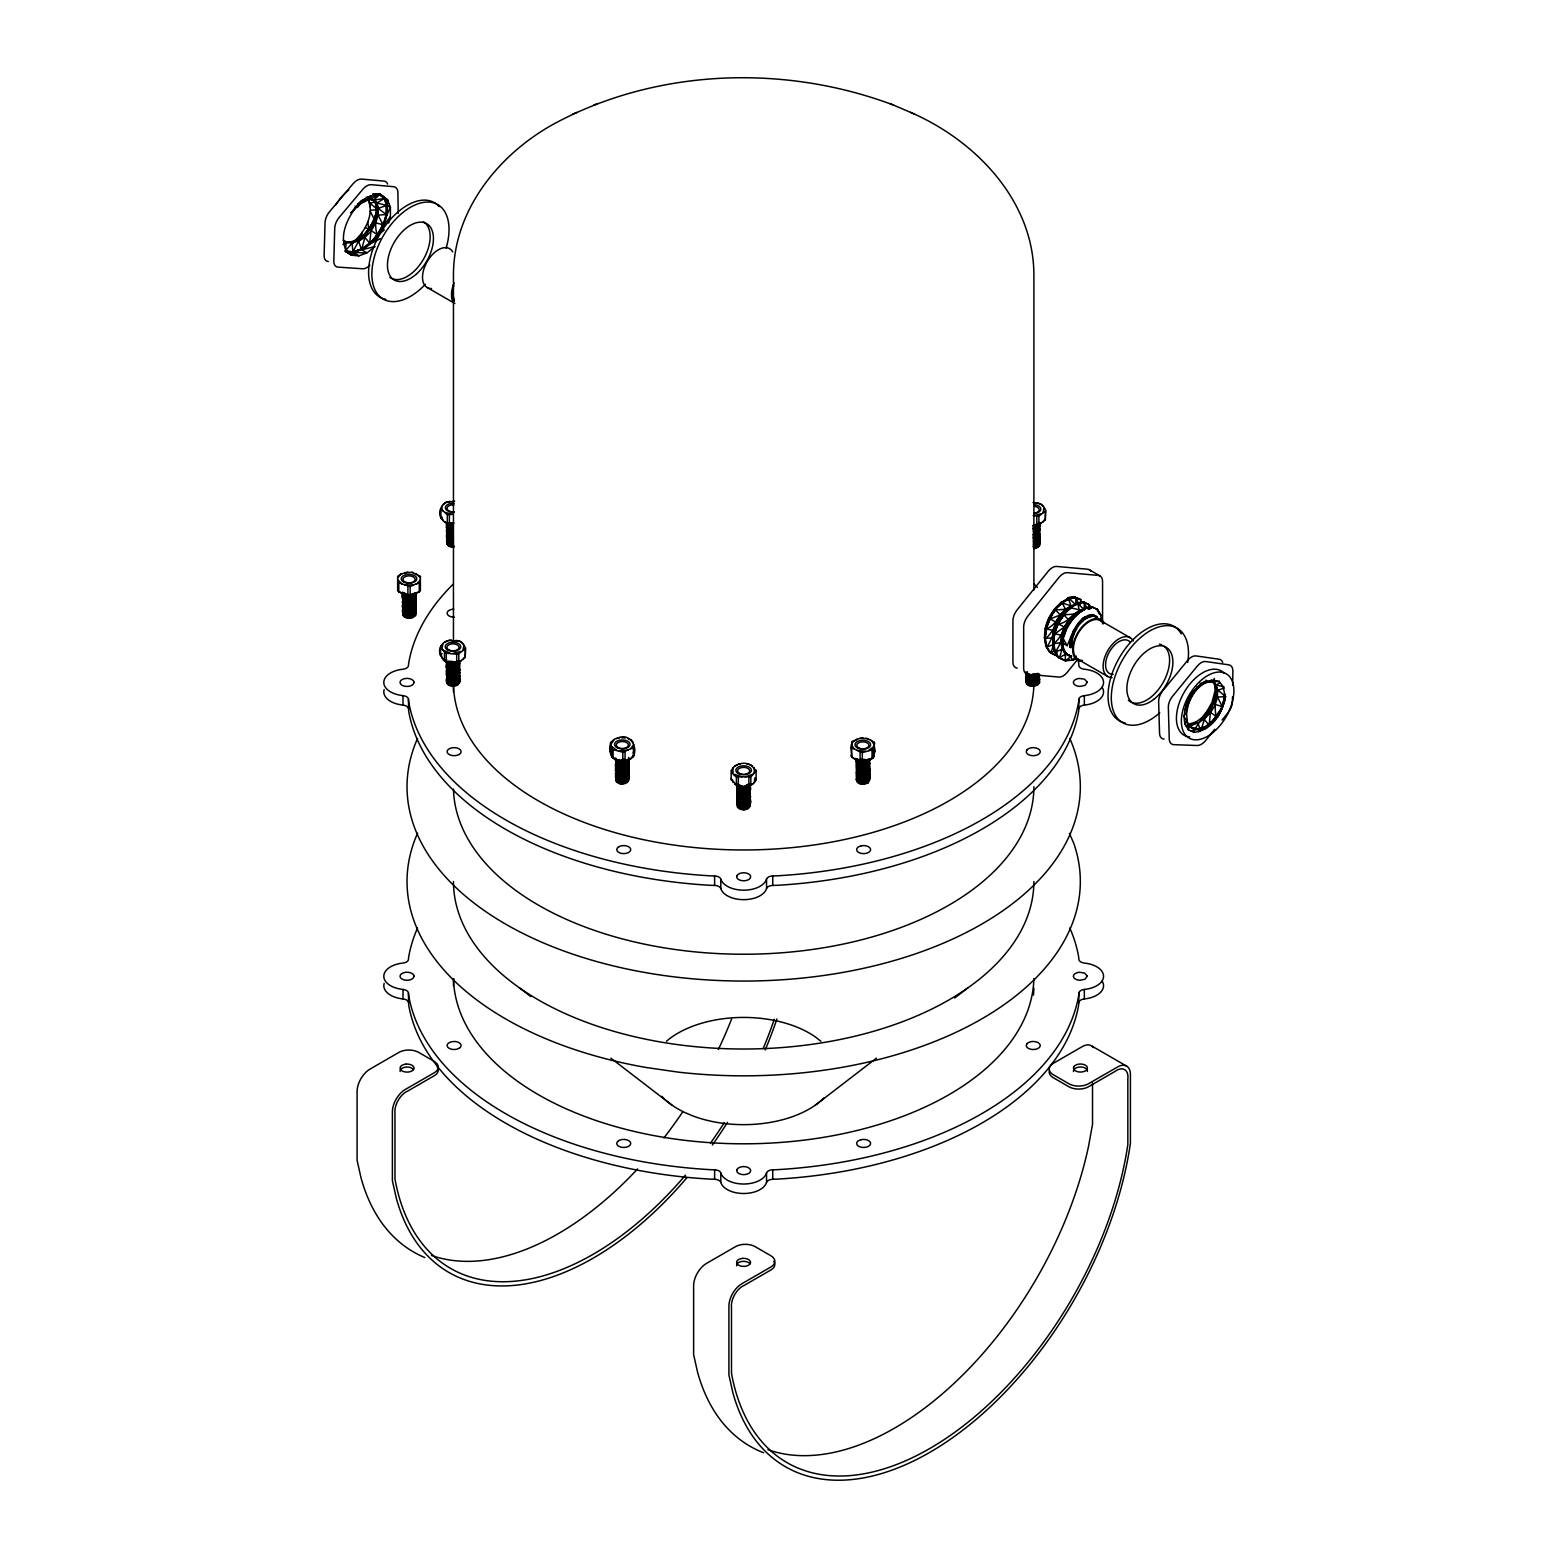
<?xml version="1.0" encoding="UTF-8"?>
<svg xmlns="http://www.w3.org/2000/svg" width="1558" height="1558" viewBox="0 0 1558 1558"><rect width="100%" height="100%" fill="white"/><g stroke="black" fill="none" stroke-linecap="round" stroke-linejoin="round"><path stroke-width="1.5" d="M352.361 242.697C364.728 232.726 374.446 215.121 368.428 199.307M388.702 223.008L390.396 216.659L390.396 207.117L387.591 199.794L380.347 194.438L373.316 194.01M1232.495 696.913L1232.417 701.587A12.308 7.108 -60 0 1 1228.074 712.629L1222.115 720.03M1232.67 685.208L1232.884 671.167A12.308 7.108 -60 0 0 1228.795 664.838L1205.678 661.527A11.802 6.816 -60 0 0 1197.206 666.181L1172.492 696.348A11.432 6.602 -60 0 0 1168.344 707.196L1169.24 738.92A12.016 6.933 -60 0 0 1173.758 744.666L1197.167 745.503A12.581 7.264 -60 0 0 1205.775 740.362L1214.695 729.261M1080.278 604.465L1080.921 599.927L1074.747 596.987C1051.981 600.142 1035.875 633.288 1049.761 652.374L1056.889 655.86L1056.967 651.419M1087.698 615.488L1092.976 615.449L1097.299 617.728L1093.482 615.994C1079.928 618.39 1069.411 633.814 1069.84 647.193C1070.969 633.97 1078.331 617.338 1092.976 615.449L1096.813 617.182L1092.762 614.612C1077.182 616.17 1072.469 633.58 1067.211 645.674L1061.738 642.694L1053.695 643.59L1054.143 651.283L1058.155 657.223L1065.263 660.709L1072.722 660.202L1076.734 658.333M1216.038 684.741C1215.065 701.587 1212.65 740.069 1225.581 696.562L1217.947 690.194L1214.208 683.767L1217.48 697.088L1222.329 706.709L1212.143 721.724M384.378 229.883L378.01 235.141L383.774 225.053L387.066 214.731L387.591 199.794L379.977 194.38L373.005 194.244L379.977 194.38L384.787 198.333C393.161 221.197 372.245 252.941 347.415 251.851C372.713 254.11 392.733 221.217 384.339 198.509L379.587 194.594L358.983 204.312M361.787 249.845L375.127 246.495L366.987 252.844L361.787 249.845L370.044 243.496L377.25 234.654C373.258 223.865 378.594 212.297 374.816 201.761L371.291 198.859L366.383 198.645L373.394 200.067L384.339 198.509L387.144 205.364M1223.712 701.976L1224.491 693.31L1223.166 686.591L1219.486 681.917L1213.721 680.106C1194.11 682.852 1181.022 705.462 1184.956 724.178L1188.403 729.826L1193.701 732.299C1210.663 731.208 1223.614 713.467 1224.004 697.263M369.947 206.805L368.525 198.139M380.288 238.627L370.395 243.769L377.64 234.927L382.937 224.722L378.088 215.101L376.471 207L386.189 214.556C382.041 231.266 370.298 247.703 353.199 252.61L366.987 252.844L358.866 255.882L352.926 252.318L352.089 243.204L344.162 241.237C363.735 248.754 383.463 220.866 376.9 202.968L371.291 198.859L376.9 202.968L386.657 205.442L386.676 214.595L383.774 225.053L390.396 216.659M1204.003 682.521L1212.786 682.053L1216.292 684.975C1221.998 701.684 1207.995 721.373 1191.48 725.191L1189.397 723.983L1195.96 721.977L1207.625 713.681M1063.101 643.298L1063.413 639.578M1077.902 659.151A336.645 194.361 0 0 1 1078.701 663.357L1078.896 665.636A6.641 3.837 0 0 0 1084.349 669.219A23.214 13.399 0 0 1 1103.551 682.423A23.214 13.399 0 0 1 1084.349 695.628A6.622 3.817 0 0 0 1078.896 699.191L1078.701 701.47A336.645 194.361 0 0 1 776.663 875.849L772.749 875.966A6.641 3.837 0 0 0 766.536 879.101A23.214 13.399 0 0 1 743.672 890.183A23.214 13.399 0 0 1 720.809 879.101A6.622 3.817 0 0 0 714.616 875.966L710.682 875.849A336.645 194.361 0 0 1 408.644 701.47L408.449 699.211A6.641 3.837 0 0 0 402.996 695.628A23.214 13.399 0 0 1 383.794 682.423A23.214 13.399 0 0 1 402.996 669.219A6.622 3.817 0 0 0 408.449 665.636L408.644 663.357A336.645 194.361 0 0 1 453.222 584.133M1078.896 699.191L1078.701 710.954A336.645 194.361 0 0 1 776.663 885.334L772.749 885.431A6.641 3.837 0 0 0 766.536 888.586A23.214 13.399 0 0 1 743.672 899.667A23.214 13.399 0 0 1 720.809 888.586A6.622 3.817 0 0 0 714.616 885.431L710.682 885.334A336.645 194.361 0 0 1 408.644 710.954L408.449 699.211M1069.781 928.003A336.645 194.361 0 0 1 1078.701 957.196L1078.896 959.455A6.641 3.837 0 0 0 1084.349 963.058A23.214 13.399 0 0 1 1103.551 976.243A23.214 13.399 0 0 1 1084.349 989.447A6.622 3.817 0 0 0 1078.896 993.03L1078.701 995.309A336.645 194.361 0 0 1 776.663 1169.688L772.749 1169.785A6.641 3.837 0 0 0 766.536 1172.94A23.214 13.399 0 0 1 743.672 1184.022A23.214 13.399 0 0 1 720.809 1172.94A6.622 3.817 0 0 0 714.616 1169.785L710.682 1169.688A336.645 194.361 0 0 1 408.644 995.309L408.449 993.03A6.641 3.837 0 0 0 402.996 989.447A23.214 13.399 0 0 1 383.794 976.243A23.214 13.399 0 0 1 402.996 963.058A6.622 3.817 0 0 0 408.449 959.475L408.644 957.196A336.645 194.361 0 0 1 417.563 928.003M1078.896 993.03L1078.701 1004.774A336.645 194.361 0 0 1 776.663 1179.153L772.749 1179.27A6.641 3.837 0 0 0 766.536 1182.425A23.214 13.399 0 0 1 743.672 1193.506A23.214 13.399 0 0 1 720.809 1182.425A6.622 3.817 0 0 0 714.616 1179.27L710.682 1179.153A336.645 194.361 0 0 1 408.644 1004.774L408.449 993.03M1076.208 658.021L1072.722 660.202L1070.288 656.385L1065.399 654.048C1055.857 642.052 1062.984 623.122 1074.319 614.826L1074.942 615.352C1064.99 624.758 1058.427 641.234 1065.399 654.048L1065.263 660.709L1069.548 659.969M361.962 232.395L361.359 238.296L358.067 240.867M343.286 240.146L346.246 242.444L345.35 251.403L352.926 252.318L361.261 249.105L369.733 243.126L371.057 230.292L377.659 207.545M1193.701 732.299L1194.032 729.28L1187.488 724.626L1185.989 705.521L1194.947 689.61L1190.74 695.043L1186.534 712.649L1183.983 715.804M1078.292 603.082L1075.78 597.59C1054.162 600.531 1043.139 626.608 1045.769 646.434L1050.813 652.977L1056.889 655.86M1086.666 607.912L1084.173 602.44L1077.649 603.452L1079.655 611.457C1065.867 618.935 1055.759 640.046 1066.198 653.795L1071.67 656.21L1065.263 660.709L1059.206 657.827L1054.143 651.283C1049.118 631.516 1061.738 604.777 1083.122 601.816L1089.315 604.777L1091.36 608.36M1067.951 659.852L1064.211 660.086L1058.155 657.223C1047.034 638.566 1059.654 612.839 1077.649 603.452L1084.387 609.782C1073.365 609.996 1069.392 623.005 1058.349 623.921L1053.773 633.269L1055.35 631.302M1185.112 709.513L1191.033 695.16L1201.199 683.787M858.263 776.546L856.218 779.779L860.522 783.791L868.118 783.051L868.702 778.474M1088.672 609.295L1089.315 604.777L1088.263 604.173M850.882 747.509L852.245 741.491L859.899 738.336L867.261 738.57L873.921 741.998L874.778 751.696L873.415 757.714L865.742 760.849L858.4 760.616L851.739 757.207L850.882 747.509L862.314 752.572L872.831 749.788L874.778 743.205M1063.296 638.215L1062.498 642.948L1063.763 649.355L1066.198 653.795L1070.288 656.385M1063.705 635.859L1066.334 628.108C1060.083 637.261 1063.958 648.381 1059.206 657.827L1066.198 653.795L1070.969 656.074M370.317 196.016L358.067 203.903L357.21 207.428L355.107 206.221M397.66 577.882L400.854 574.045L407.904 572.176M420.387 579.673L417.213 583.49L410.163 586.587L397.66 582.419M748.892 764.316C740.342 760.031 723.847 769.691 736.408 776.78L750.839 776.78L756.234 770.879L750.839 764.959M731.15 778.727L736.408 785.271L736.408 776.78M737.46 803.831L737.46 807.141L743.887 809.79L749.125 807.239L749.768 804.454M746.613 786.42C750.138 786.634 758.395 781.318 754.987 778.104M1046.178 633.911L1045.379 628.439L1049.975 619.071L1060.2 614.923L1071.846 607.172C1057.59 612.859 1056.48 629.899 1045.321 638.741L1046.82 647.037L1050.813 652.977L1053.753 644.447C1049.547 628.887 1059.128 607.581 1075.994 604.932L1069.255 598.623L1061.134 602.323L1057.746 606.529L1068.204 598.019L1071.281 606.607C1060.823 611.71 1057.278 624.291 1046.431 629.043L1044.269 638.137L1054.123 638.118M1052.643 642.987L1054.805 633.892L1064.348 626.998L1074.942 615.352M1045.379 628.439L1048.924 618.468L1055.467 610.015L1065.419 609.256L1071.281 606.607M1055.837 629.315L1057.317 623.317L1063.841 614.865L1073.813 614.105L1079.655 611.457M1101.194 620.824L1100.766 615.001L1097.689 609.606L1091.515 606.666C1077.552 607.698 1067.113 621.291 1064.231 634.145L1066.432 628.205L1062.147 638.118L1063.549 643.551M1070.93 605.809L1062.186 602.927L1054.415 609.412L1047.151 625.693M1057.317 623.317L1062.809 614.241L1070.56 607.756L1082.829 610.619M1075.02 615.585L1077.902 612.002L1078.954 612.606L1072.235 619.694L1071.183 619.091L1067.386 626.394L1071.183 619.091L1078.954 612.606L1086.023 608.302L1092.547 607.269L1087.465 608.75M1220.187 712.123L1225.425 694.381M1218.2 714.888L1222.796 706.845L1225.581 696.562L1217.48 697.088L1215.396 695.881L1210.449 712.279L1209.144 725.132L1202.523 717.478L1194.538 729.572M1188.403 729.826L1189.572 725.833L1184.119 716.719M412.013 608.808L411.565 607.133L413.493 607.834M447.808 527.909L447.808 530.889L453.281 533.362M447.36 527.85L447.867 532.427L453.339 534.881L446.854 531.882L446.854 528.415L448.412 526.994M447.867 530.927L447.867 533.927L453.339 536.38L446.912 533.401L446.386 531.629L448.412 528.493M447.925 532.466L447.925 535.446L453.397 537.899M447.925 533.946L447.925 536.945L453.397 539.399M448.003 535.485L448.003 538.464L453.456 540.918L448.47 539.38M448.003 536.984L448.003 539.964L453.456 542.418L447.029 539.457L446.503 537.666L448.548 534.55M448.061 538.503L448.061 541.483L453.534 543.937L447.029 540.957L447.029 537.491L448.607 536.069M448.061 540.003L448.061 542.982L453.514 545.436M857.387 759.272L857.387 762.135L862.859 764.491L867.046 763.576L869.812 760.479L869.286 758.98L862.801 761.317L857.134 760.207M856.919 759.213L857.426 763.693L862.898 766.03L868.371 764.043L869.792 758.921M857.445 762.329L857.445 765.192L862.918 767.549L868.39 765.562L869.87 763.517L868.371 761.531M857.465 763.868L858.77 767.938L865.216 768.873L869.909 765.075L867.864 762.349M857.484 765.367L858.789 769.457L865.235 770.373L869.929 766.575L867.884 763.848M857.523 766.926L858.809 770.996L865.274 771.931L869.968 768.113L867.923 765.406M857.543 768.425L857.543 771.288L860.756 773.313L865.294 773.43L868.955 770.392L870.026 771.171L867.981 773.936L860.795 774.871L857.582 772.826L857.582 769.964M857.601 771.463L858.886 775.553L865.352 776.468L870.046 772.671L868.001 769.944M857.64 773.021L858.925 777.091L865.372 778.026L870.065 774.209L868.04 771.502M857.66 774.521L858.945 778.591L865.391 779.526L870.085 775.709L868.527 770.684M857.698 776.059L858.984 780.149L865.43 781.064L870.124 777.267L868.079 774.54M857.718 777.578L857.718 780.441L860.912 782.467L865.45 782.583L869.111 779.526M1027.326 671.576L1027.326 674.556L1030.52 676.659L1035.057 676.834L1038.719 673.816M1027.443 677.613L1027.443 680.593L1032.915 683.066L1037.102 682.209L1038.388 678.587M1027.443 679.113L1027.443 682.092L1032.915 684.566L1037.102 683.709L1038.388 680.086M403.834 607.834L403.444 612.275L405.177 615.059L411.624 616.15L415.265 613.17M446.854 526.916L446.854 530.382L453.281 533.226M446.386 530.129L446.912 528.435M448.47 530.032L446.912 531.434L446.912 534.9L450.729 537.374M446.971 531.473L446.971 534.92L448.47 536.38M446.503 536.166L447.029 534.491M1037.784 676.308L1039.342 677.613L1039.342 680.632L1032.857 682.91L1026.41 680.067L1026.41 676.6M856.433 759.798L855.907 761.531L857.952 764.589L862.879 765.913L867.806 764.764M856.472 761.356L856.472 764.686L860.23 767.042L865.566 767.14L869.87 763.517M856.491 762.855L856.51 766.244M856.51 764.394L856.53 767.743L862.957 770.47L869.403 768.075L868.429 764.589M856.53 765.893L856.549 769.282L862.996 772.008L869.422 769.574L868.449 766.127M856.569 767.451L856.569 770.782L863.015 773.508L869.442 771.132L868.488 767.627M858.107 767.412L856.588 768.951L856.608 772.34M353.238 243.165L353.841 241.256M406.463 599.207L402.607 596.656L402.685 593.286M402.685 594.786L402.159 596.461L404.184 599.694L409.111 601.135L415.538 598.895L415.499 592.877L411.682 594.922M402.743 596.305L402.139 597.96L404.243 601.213M402.724 597.805L402.724 601.154L406.502 603.725L411.409 604.115L414.623 602.401M402.801 599.304L402.782 602.673M402.782 600.804L402.256 602.479L404.282 605.711L411.877 606.958L415.635 604.913L415.596 598.895M402.84 602.323L402.84 605.673L406.599 608.243M402.84 603.822L402.295 605.497L404.34 608.73L409.267 610.171L414.175 609.178L415.694 607.932L415.694 604.913M402.899 605.322L402.295 606.997C403.58 611.963 411.254 613.209 414.779 609.938L415.226 608.672M402.879 606.822L402.879 610.191L406.638 612.742L411.565 613.151L415.226 610.171M406.716 614.261L402.86 611.69L402.938 608.341M402.938 609.84L402.392 611.515L404.437 614.748L412.033 615.975L415.791 613.949L415.733 607.912M402.918 611.34L402.918 614.709L406.677 617.26L412.013 617.474L415.772 615.449L416.044 592.877M447.204 674.049L447.691 678.49L450.885 680.71L457.331 680.32L458.617 676.776M447.263 675.529L447.75 679.97L450.944 682.19L457.39 681.8L458.675 678.275M447.73 678.626L447.73 681.489L453.183 684.098L457.37 683.319L458.656 679.775M737.187 783.966L737.207 787.277L743.633 789.925L750.08 787.53L750.06 784.434M736.681 787.179L737.207 785.524L737.207 788.815L740.985 791.133L748.6 790.315M737.226 787.024L737.246 790.334L741.004 792.652L746.34 792.71L750.644 789.108M737.265 788.543L737.246 791.873M737.265 790.081L737.265 793.392L743.711 796.041L748.638 794.931L750.158 793.665L750.158 790.704M737.304 791.6L737.285 794.95L741.063 797.248L746.399 797.287L750.177 795.164M737.304 793.139L737.304 796.45L743.75 799.098L750.196 796.722L750.196 793.762M737.343 794.658L737.324 798.008L741.102 800.306L746.438 800.345L750.742 796.781L749.203 794.191L745.99 795.963L741.452 795.885L737.791 792.477M737.343 796.196L737.343 799.507L743.789 802.175L750.235 799.78L749.262 796.333M737.382 797.715L737.362 801.065M737.382 799.273L736.856 800.929L738.901 803.947L743.828 805.233L748.035 804.434L750.8 801.357L749.223 793.275M737.421 800.773L736.876 802.487L738.92 805.505L746.516 806.46L750.8 802.896L749.262 797.871M737.421 802.331L736.895 803.986L738.94 807.005L746.535 808.018L750.313 805.895L749.749 800.617M1201.335 729.027L1204.626 718.686L1216.428 696.056M369.947 203.241L377.796 209.726L369.265 230.078L375.011 220.029L370.707 228.247L374.251 222.229L358.652 241.178L352.809 251.831L345.35 251.403M1222.796 706.845L1225.406 698.627M446.581 659.618L446.581 662.948L450.34 665.519L455.267 665.948L458.909 663.046M446.562 661.118L446.64 664.448M446.62 662.617L446.62 665.948L453.047 668.966L459.474 666.785L459.435 660.806L455.637 662.773M446.601 664.117L446.581 667.467L450.437 670.018L455.754 670.271L459.532 668.285M446.62 667.116L446.698 670.446L450.457 673.017L458.052 672.511M446.737 674.614L446.737 677.944L453.164 680.963L459.591 678.782L459.591 675.802L458.091 674.517M450.496 676.016L448.159 674.906L446.718 676.114L446.795 679.444L453.222 682.462M615.877 758.22L615.352 759.876L617.396 762.855L622.324 764.102L626.53 763.323L627.231 764.53L620.065 765.504L616.403 762.154M615.916 759.739L615.877 763.031L622.343 765.601M615.897 761.297L615.897 764.55L619.675 766.828L625.011 766.887L628.77 764.803L628.789 761.881L629.257 763.362M615.916 762.797L615.352 764.491L617.435 767.432M615.916 764.355L615.391 765.991L617.416 768.97L622.363 770.217L627.29 769.107L626.53 767.938L620.065 768.561L616.403 765.212M615.371 767.549L615.897 765.913L615.897 769.165L622.382 771.736M615.936 767.432L615.391 769.068L617.435 772.047L622.363 773.294L626.569 772.534L627.29 773.722L620.103 774.696L616.442 771.346M615.391 770.606L615.955 768.931M615.936 770.489L615.955 773.742L619.714 776.02L625.05 776.079L628.828 773.995M615.975 772.008L615.41 773.683L617.494 776.624M615.955 773.547L615.429 775.202L617.474 778.182L624.68 779.351L628.848 777.053L629.354 772.534M615.994 775.066L615.41 776.741L617.494 779.701M615.975 776.624L615.975 779.876L622.421 782.486L627.348 781.376L628.848 780.13L628.867 777.228M616.014 778.143L616.014 781.395L619.772 783.674L622.44 784.005L628.614 780.013M1074.222 632.645L1070.288 647.446L1070.872 639.987L1078.311 625.673M1056.032 629.315L1057.278 625.206L1053.344 637.845L1053.753 644.447L1046.82 647.037C1055.798 634.807 1054.669 615.449 1070.502 608.38M1039.751 674.575L1037.706 677.36L1032.798 678.392L1028.611 677.302L1026.878 674.517M1039.283 680.612L1039.809 679.093M415.635 606.413L416.161 604.913M856.491 766.205L860.269 768.6L865.605 768.698L869.383 766.575L868.41 763.089M869.539 775.709L868.566 772.223M868.098 776.059L869.617 777.286L869.617 780.266L863.171 782.661L856.744 779.935L856.199 778.279L858.244 775.047M415.129 602.654L413.396 604.971L409.209 605.789L405.041 604.523L403.308 601.739M415.129 604.153L413.396 606.471L409.209 607.289L405.022 606.023L403.288 603.238M415.188 605.653L413.454 607.971L409.267 608.788L405.08 607.542L403.347 604.757M415.168 607.153L411.526 610.132L405.061 609.042M415.285 611.671L411.624 614.65L405.177 613.56M447.555 661.975L453.027 664.584L457.955 663.513L459.999 660.806M447.146 663.533L448.879 666.22L453.047 667.584L457.994 666.512L460.019 663.805L459.415 662.306M446.114 667.272L448.159 670.407L453.066 671.965L457.994 671.011L459.513 669.784L459.493 666.805M459.474 671.284L459.454 665.305M460.077 669.804L457.974 672.511M447.185 671.05L448.918 673.738L453.086 675.101L459.532 672.783L459.532 669.804M448.256 677.711L446.211 680.788L446.757 682.462L450.515 685.014L455.832 685.286L460.136 681.8L460.175 678.801L458.13 676.016M1033.09 529.837L1038.076 528.883L1040.121 526.176L1038.076 523.391L1039.517 524.676L1037.979 525.883L1033.129 526.838M1038.582 527.149L1037.316 530.694L1033.129 531.473L1039.556 529.155L1039.556 526.176L1038.056 524.89L1033.129 525.436L1039.498 523.157L1040.062 524.676L1038.017 527.383L1033.11 528.337M1038.641 528.649L1037.355 532.174L1033.168 532.953L1038.115 531.882L1040.14 529.175L1039.537 527.675M1039.575 533.654L1039.575 530.674M1040.16 533.673L1038.115 536.38L1033.188 537.335M1040.218 535.173L1039.712 539.652L1038.134 540.879M1040.199 536.673L1038.154 539.38L1033.227 540.334L1037.394 539.691L1038.68 536.147M1040.16 538.172L1039.673 542.671L1035.895 544.657M1039.167 540.412L1037.433 542.69L1033.246 543.469L1038.173 542.379L1040.218 539.672M1067.211 645.674L1063.199 638.722L1066.743 628.75L1072.235 619.694L1065.691 628.147M746.282 788.134L750.586 784.55M738.219 792.379L741.433 794.366L746.36 794.21L750.138 792.107L750.119 789.205M737.888 800.15L739.622 802.76L743.809 803.85L750.255 801.279L750.235 798.378M1064.387 633.931L1066.432 628.205M458.928 661.527L457.195 663.805L453.027 664.584M458.967 664.526L457.234 666.805L453.047 667.584L446.562 664.468M458.948 666.045L457.215 668.324L453.027 669.103L448.84 667.739L447.127 665.052M459.006 667.525L457.273 669.804L453.086 670.583L448.899 669.219L447.165 666.532M458.987 669.044L457.254 671.323L453.066 672.102L448.879 670.738L447.146 668.051M459.026 670.524L457.292 672.803L453.105 673.582L448.938 672.219L447.204 669.531M459.006 672.043L457.273 674.322L453.086 675.101L448.178 673.407L446.153 670.271M459.045 675.042L457.312 677.321L453.125 678.1L447.652 675.49M1038.524 523.663L1038.972 522.417M1039.186 538.912L1037.453 541.171L1033.266 541.97M1039.225 541.911L1037.492 544.17L1033.305 544.969M1039.205 543.411L1037.472 545.689L1033.285 546.469M738.219 790.821L741.413 792.827L745.951 792.905L749.164 791.133L749.145 788.699M749.749 802.175L750.274 804.395L743.848 806.927L739.661 805.817L737.927 803.207M749.768 803.675L750.313 805.895M616.384 759.077L618.117 761.648L624.583 762.505L628.731 760.207L628.731 757.305M616.423 768.289L618.175 770.84L624.622 771.697L628.77 769.418L628.789 766.497M628.264 770.275L626.53 772.554L628.809 770.918L628.809 768.016M616.462 774.423L618.195 776.975L624.661 777.832L628.809 775.533L628.809 772.632M628.225 759.525L626.491 763.362L628.225 761.083M628.244 762.602L626.511 764.881L627.27 766.049L622.343 767.315L618.156 766.224L616.423 763.673M628.244 764.141L626.53 767.938L628.264 765.66M628.244 767.218L626.511 769.496L622.363 770.373L618.175 769.301L616.442 766.731M628.283 768.737L626.55 771.015L627.29 772.184L622.363 773.294L618.195 772.359L616.462 769.808M628.302 771.794L626.569 774.073L627.309 775.241L622.402 776.507L618.214 775.417L616.481 772.865M628.283 773.352L626.55 775.631L627.309 776.799L622.363 777.909M628.322 774.852L626.569 777.15L627.329 778.318L625.07 779.136L620.142 779.273L616.949 777.325M628.302 776.41L626.569 778.688L627.309 779.857L624.661 780.909L620.142 780.831L616.929 778.864M628.322 777.929L626.589 780.207L627.348 781.376M850.882 756L851.369 755.318M1213.721 680.106L1214.403 678.353M1186.3 707.936L1195.064 690.155M1074.124 616.851C1064.698 623.862 1063.062 636.501 1053.695 643.59M444.634 503.02L441.654 506.856L442.433 510.284L447.321 514.724L453.086 514.335L445.062 512.426M451.469 640.104C443.679 640.124 437.077 647.446 440.466 655.548L445.296 661.605L456.708 662.734L456.708 654.243L445.296 653.114L440.466 647.037M440.466 654.886L440.758 645.752M465.199 648.926L458.792 653.737L458.792 662.228L465.199 657.418L465.491 648.284M464.459 657.32L462.94 659.735M465.199 657.418L465.491 647.641L461.46 642.032M616.617 738.648C634.087 728.755 643.454 760.908 623.823 760.732C608.36 765.601 603.647 738.005 619.578 737.947M610.366 751.346L611.223 741.647M611.632 751.56L610.853 754.072M634.262 747.158L622.83 752.241L612.313 749.437L610.366 742.854M851.759 743.01L857.056 739.018M873.882 746.496L868.604 750.469M873.882 756.195L872.013 758.512M1045.301 511.297L1038.894 516.107L1038.894 524.618L1045.301 519.788L1045.593 510.673M1044.542 519.69L1043.042 522.105M1045.301 519.788L1045.593 510.011L1044.172 507.421L1040.763 503.935L1033.032 502.494M1188.618 700.204L1190.799 695.024M376.121 215.939L365.215 236.699L361.495 249.553M1073.89 641.643L1070.891 647.797L1071.631 640.319L1070.015 639.773M1214.072 721.354L1221.881 708.793M1184.956 724.178L1187.001 720.069M1051.163 615.663L1054.415 609.412M1062.809 614.241L1058.057 623.375L1049.488 618.507M1218.492 715.083L1220.635 710.974M364.591 199.132L357.21 207.428L362.722 200.807M370.979 228.383L374.29 222.249M363.111 236.894L374.563 219.873L370.239 211.304M1074.26 616.91L1067.366 626.335L1070.697 620.98M1060.355 603.589L1061.134 602.323M1077.649 603.452L1069.509 607.153L1057.94 623.258L1067.133 610.697C1058.505 618.234 1051.26 630.367 1054.201 642.149M442.044 506.038L440.622 508.629C436.883 517.353 444.887 524.851 453.086 524.053L448.178 522.767M1215.805 695.452L1207.099 711.169L1201.374 718.296M1070.443 621.058C1062.011 629.822 1062.829 642.753 1055.194 651.887L1063.004 649.16L1066.918 653.951M1187.488 701.509L1202.094 682.813M420.387 582.419L416.044 584.016M733 767.763L733 772.768M754.228 772.768L754.228 767.763M1190.74 695.043L1193.37 691.421L1190.74 695.043L1191.695 696.387M1194.051 691.733L1198.044 686.26L1197.537 687.74M1072.722 631.847L1083.316 620.201L1077.63 625.206M364.572 198.762L351.115 212.842L362.449 200.106M1202.523 717.478L1211.014 707.624M1220.732 710.74L1206.437 728.014C1200.03 731.403 1192.279 730.079 1187.488 724.626M351.115 212.842L358.321 203.981C348.271 216.757 338.32 234.888 346.402 250.994L351.719 255.239L358.866 255.882L345.584 251.695M1062.303 616.15L1069.509 607.153M1077.785 659.209L1067.405 672.121A12.133 7.011 -60 0 1 1059.109 677.087L1027.949 674.322A12.133 7.011 -60 0 1 1023.664 668.577L1023.664 626.686A12.133 7.011 -60 0 1 1027.949 615.994L1058.817 577.59A12.133 7.011 -60 0 1 1067.113 572.623L1098.273 575.408A12.133 7.011 -60 0 1 1102.558 581.134L1102.558 622.674A12.133 7.011 -60 0 1 1102.519 623.804M371.505 196.113L368.486 199.852L364.611 200.515M1065.906 599.947L1068.204 598.019L1075.78 597.59L1075.935 603.102M1074.222 605.634L1076.597 602.849L1084.173 602.44L1084.387 609.782M1081.408 611.846L1084.972 607.698L1092.547 607.269M1076.286 656.054L1072.722 660.202L1071.67 659.599M754.228 782.486L754.793 778.24M1198.394 731.715L1214.305 719.777M367.688 221.781L368.857 229.805L357.97 240.692M1071.982 619.558L1084.972 607.698L1086.023 608.302L1077.902 612.002L1071.807 619.617M856.608 768.99L858.107 767.451L860.25 768.561M858.127 768.951L856.102 772.184L858.146 775.241L863.074 776.566L869.5 774.17M858.146 770.45L856.14 773.722L858.166 776.799L863.093 778.104L869.52 775.67M858.185 772.008L856.16 775.222L860.464 779.253L868.04 778.494L870.085 775.709L868.585 773.742M858.205 773.508L856.179 776.78L860.483 780.792L868.059 779.993L870.104 777.228L868.624 775.28M443.212 504.383L446.094 502.416M443.037 643.454L441.888 648.42M462.94 650.017L464.07 645.051M1043.042 512.387L1044.172 507.421M448.47 531.531L446.445 534.647L446.971 536.419L453.397 539.282M448.548 533.05L446.445 536.147L448.548 539.399M448.607 537.568L446.562 540.704L447.088 542.476L453.514 545.319M448.607 539.068L446.562 542.203L447.088 543.976L453.514 546.819M1027.988 676.678L1025.943 679.814L1026.469 681.586L1032.915 684.429L1039.342 682.131L1039.342 679.113L1037.842 677.827M1027.988 678.178L1025.943 681.313L1026.469 683.086L1030.247 685.52L1037.842 684.897L1039.868 682.112L1038.388 680.573A6.349 3.661 0 0 1 1035.7 685.15A6.349 3.661 0 0 1 1027.482 684.215L1026.644 683.378A6.349 3.661 0 0 1 1027.482 679.736M446.795 676.114L448.314 674.711M448.295 676.211L446.25 679.269L446.776 680.943L453.203 683.962L459.629 681.781L459.629 678.801L458.11 677.535M1196.602 689.434L1205.619 681.683M379.977 194.38L373.394 200.067L366.383 198.645M1204.392 681.411L1198.647 686.65M357.931 204.001L362.917 200.008M1074.592 597.123C1091.009 604.874 1070.794 592.468 1067.464 598.876M1201.763 718.511L1209.027 712.298L1207.099 711.169L1214.792 702.191L1212.397 700.808L1215.221 690.213L1215.221 683.066M869.247 760.421L862.82 762.816L857.367 760.635M867.806 764.803L869.831 761.979L868.78 761.239M869.364 766.536L865.586 768.639M748.58 790.354L750.625 787.608L749.086 785.018L743.614 787.004L738.141 784.706M750.196 796.722L746.418 798.826L741.491 798.942L737.83 795.534M748.697 799.546L750.196 798.261L749.223 794.814M750.274 802.837L746.496 804.941L741.569 805.058L737.908 801.669M1076.597 602.849C1067.386 610.21 1057.434 618.526 1054.863 630.639L1046.431 629.043M1037.706 673.29L1039.283 674.595L1032.72 676.873M868.273 759.447L862.801 761.453L857.328 759.097M413.922 595.623L415.499 594.377M415.499 595.877L411.721 597.921L406.404 597.707L402.1 593.462M415.558 597.396L411.721 599.421M414.019 601.641L415.538 600.395L411.76 602.44M415.596 601.894L411.818 603.939L406.891 603.9L403.23 600.239M415.655 603.413L409.15 605.653L404.223 604.212M415.713 606.413L411.857 608.457L406.541 608.224M414.175 610.678L415.752 609.431M415.752 610.931L411.974 612.976L405.119 612.041M414.214 613.677L415.733 612.43L411.955 614.475M627.757 759.252L627.27 759.876M627.212 763.011L628.75 761.726L628.77 758.824M627.231 764.53L628.75 763.284L628.75 760.382M627.231 769.146L628.789 767.86L628.789 764.959M627.309 779.857L628.828 778.611L628.828 775.709M1038.193 673.562L1032.72 675.49L1028.533 674.283M359.645 202.598L362.819 199.989M414.467 593.384L411.273 595.098L406.034 594.922L397.66 590.91L397.66 576.343L402.003 573.539M414.525 594.883L411.331 596.597L406.794 596.383L403.152 592.722M414.525 596.383L411.312 598.097L406.794 597.883L403.132 594.221M414.584 597.902L411.39 599.596L406.852 599.382L403.191 595.721M414.564 599.402L411.37 601.115L406.833 600.882L403.191 597.22M414.642 600.901L411.429 602.615L406.911 602.401L403.249 598.739M459.435 663.786L455.676 665.792L450.729 665.694L447.088 662.053M457.994 666.512L459.493 665.285M458.013 675.51L460.116 672.803L458.071 670.018M459.649 680.281L455.812 682.287M1038.115 531.882L1039.614 530.655M1038.076 534.881L1039.653 533.654M1038.095 537.88L1039.673 536.653M371.31 195.587L362.839 202.404L360.755 201.177M458.442 661.293L452.969 663.104L448.782 661.741M815.457 1105.05L876.492 1058.135M954.664 998.016L968.005 987.772M419.044 591.826L409.033 595.156L403.541 592.663M416.044 593.715L420.387 590.91L420.387 576.343L412.072 572.331L404.691 572.643M734.558 766.224L737.83 764.491M752.689 774.326L745.172 776.838M752.689 784.025L749.398 785.758M342.935 244.47L356.548 239.971L358.652 241.178L361.261 249.105L352.809 251.831L345.292 250.935L352.089 243.204L366.519 232.94M869.987 769.613L868.955 770.431L868.507 769.185M1191.48 725.191L1195.96 721.977L1198.044 723.185L1200.011 729.125M1050.813 652.977L1054.941 650.465M1191.149 731.033L1204.334 726.807L1206.437 728.014M384.339 198.509L376.9 202.968L374.816 201.761L378.555 208.207L386.657 205.442M1212.552 682.229L1216.292 684.975L1220.011 682.735M444.906 642.032L448.548 640.572M461.051 651.439L453.027 653.347M461.051 661.137L457.409 662.617M614.183 739.738L610.853 744.373M630.464 749.067L633.794 744.432M1041.153 513.809L1033.129 515.737L1038.894 516.107M630.464 758.765L633.794 754.987L633.385 752.358M1041.153 523.507L1034.59 525.436M749.067 785.057L750.041 784.472L743.594 786.868L737.168 784.219M750.041 786.03L743.614 788.562L738.141 786.264M738.765 793.217L743.692 794.541L747.879 793.762L750.119 792.146L749.145 787.141M750.196 798.261L743.77 800.793L739.583 799.682L737.849 797.092M750.235 799.78L743.809 802.312L739.622 801.202L737.869 798.592M750.235 801.338L743.809 803.85L737.382 801.026M893.571 105.107C784.434 63.897 656.035 68.318 552.876 124.484C498.521 154.826 453.534 210.311 453.456 274.851L453.456 641.136M1074.358 597.181L1075.78 597.59M1196.447 687.273L1211.579 680.086M1185.989 705.521L1188.189 704.43M1215.006 702.463L1212.806 703.554L1222.329 706.709M627.29 769.107L627.27 770.665L625.011 771.502M1074.319 614.826L1078.253 612.956M1082.693 619.675L1088.614 616.851M1082.187 618.954C1084.017 615.02 1094.281 618.214 1092.762 614.612L1096.735 616.403L1098.293 619.656M572.507 114.201L576.85 112.371M593.773 105.107L597.571 103.49M440.758 654.243L442.121 653.737M379.587 194.594L384.787 198.333L387.533 205.461L390.396 207.117L387.066 214.731L387.533 205.461L385.177 198.411L380.347 194.438L365.994 197.36M746.243 785.076L748.502 784.239A6.972 4.012 0 0 1 747.1 784.979M746.516 806.46L748.775 805.622M627.231 759.914L622.304 761.025L617.377 759.778M627.251 762.972L620.065 763.946L616.403 760.596M627.27 764.491L619.636 765.309M625.031 774.56L628.789 772.476L628.789 769.574M627.368 779.818L622.382 780.967L617.455 779.721M1037.647 674.322L1030.072 674.965L1026.294 672.53M1035.447 679.658L1039.283 677.613L1039.225 674.556M414 595.643L406.326 596.188L402.568 593.637M414.253 610.678L409.248 611.671L405.138 610.541M376.238 201.294L370.181 203.358L369.636 202.443M458.071 675.51L450.885 676.191L447.243 672.53M455.773 679.288L459.629 677.282L460.155 675.802L458.11 673.017M1038.134 534.881L1033.149 535.835M1038.173 537.88L1033.168 538.834M1038.212 540.879L1033.207 541.833M1217.947 690.194L1224.023 688.13M445.452 502.552L454.663 501.111M458.792 653.737L456.708 654.243M1037.239 524.695L1033.051 525.474M628.01 750.158L619.402 750.8M628.01 759.856L625.07 760.557L625.07 752.066M868.604 760.168L872.032 758.746L872.032 750.255M446.425 502.221L450.106 501.325M413.376 584.893L404.691 584.893M413.376 594.611L406.346 594.689M738.356 764.316L740.576 763.829M749.768 806.362L746.146 808.212L741.608 808.115L737.947 804.726M860.776 767.743L863.054 767.354M860.795 769.243L863.074 768.854M860.386 767.938L863.054 767.49M457.818 662.559L453.027 663.065M859.899 738.336L863.346 738.122M865.742 751.151L857.134 750.489M865.742 760.849L862.314 761.064L862.314 752.572M449.249 640.435L459.688 641.234M1212.786 682.053L1219.349 681.119M622.285 762.583L627.27 761.434L626.511 760.265L622.324 761.18L618.136 760.09M625.031 768.386L619.656 768.367M622.324 768.717L627.29 767.568L629.296 764.881L628.77 763.439M622.343 771.775L625.05 771.463M619.694 774.501L625.07 774.521M746.282 788.095L738.687 787.141L736.661 784.083M865.45 759.544L860.113 759.447M862.976 771.97L865.644 771.697M863.132 781.103L865.8 780.85M622.285 759.661L624.563 759.447M865.06 759.72L860.522 759.622M1035.525 679.697L1030.578 679.678L1026.936 676.036M1032.72 673.991L1034.999 673.816M409.053 599.635L411.779 599.441M411.838 602.44L404.165 601.193M409.306 614.67L412.033 614.475M1033.168 534.336L1038.095 533.381L1039.595 532.154L1039.595 529.175M1033.246 544.833L1035.973 544.638M1033.285 546.332L1038.212 545.378L1039.731 544.151L1039.731 541.171M1033.266 547.832L1038.193 546.897L1039.692 545.67L1039.692 542.671M453.105 679.463L455.851 679.269M453.144 682.462L455.89 682.268M370.434 210.213L377.796 209.726M378.088 215.101L386.189 214.556M1033.11 526.955L1037.297 526.176L1038.582 522.651M1033.09 528.474L1037.277 527.695L1038.563 524.15M1033.149 529.954L1037.336 529.175L1038.602 525.65M1033.149 534.472L1037.336 533.693L1038.621 530.148M1033.207 535.971L1037.394 535.173L1038.68 531.648M1033.188 537.471L1037.375 536.692L1038.66 533.148M1033.246 538.971L1037.414 538.172L1038.699 534.647M1186.047 725.853L1197.771 728.832L1199.991 731.578M621.798 737.791L625.245 738.005M373.647 194.068L380.347 194.438M627.368 781.765L620.162 782.35L616.968 780.383M742.075 776.838L734.558 774.326M375.127 194.906L382.275 195.548L385.177 198.411M412.033 607.308L414.292 608.146M359.645 235.862L361.592 236.095M622.343 762.544L617.357 761.336L615.371 758.318M622.402 774.813L617.435 773.586L615.429 770.587M622.421 777.87L617.435 776.663M741.043 794.152L743.692 794.502M741.141 803.324L743.809 803.675M860.425 777.695L863.093 778.065M451.586 524.053L449.405 523.722L449.405 515.231M450.437 525.26L453.164 525.689M453.164 527.188L448.237 525.786L446.192 522.573M453.222 530.207L448.295 528.805L446.25 525.591M453.281 531.745L448.295 530.304M450.671 537.354L453.397 537.783M1030.072 676.464L1032.798 676.893M449.97 662.832L446.289 661.936L446.289 653.445M1036.089 502.728L1039.77 503.604M1054.805 633.892L1063.238 635.489M456.007 640.338L460.662 641.565M449.97 653.114L443.076 650.076M619.402 760.518L622.83 760.732L622.83 752.241M453.105 524.286L448.918 523.079M453.164 525.806L447.691 523.352M453.164 527.305L448.977 526.098L447.243 523.313M453.222 530.343L449.035 529.116L447.302 526.331M453.281 531.862L447.808 529.389M406.385 599.207L409.131 599.635M406.638 614.241L409.364 614.689M865.566 738.297L868.527 738.998M452.969 662.968L448.061 661.41M453.027 664.468L448.042 662.91M450.418 676.016L457.331 675.802L458.617 672.277M450.457 679.015L453.183 679.463M450.729 661.196L452.988 661.585M412.033 572.312L413.376 572.643M746.613 763.809L749.924 764.569M737.304 785.68L740.634 786.42M404.691 594.611L405.995 594.922M1216.292 684.975L1224.101 686.942M375.497 222.775L382.937 224.722M628.088 738.687L631.516 740.108M448.704 523.605L445.062 522.125M616.54 750.119L611.262 746.146M616.54 759.837L611.262 755.844M411.624 608.633L413.552 609.334M440.622 509.271L443.173 511.005M617.396 767.471L619.694 768.347M740.965 788.036L737.187 785.719M738.804 796.274L741.082 797.209M738.92 805.467L741.18 806.382M857.874 759.992L860.133 760.947L860.074 752.397M910.495 112.371C975.366 140.259 1033.694 200.612 1033.889 274.851L1033.889 590.19M889.774 103.49L914.838 114.201M1030.13 676.484L1025.768 672.238M1027.871 678.49L1035.116 679.853L1038.329 678.12L1038.329 675.568M450.496 525.28L446.659 522.826M448.237 527.286L453.222 528.707L449.035 527.617L447.302 524.832M448.412 533.362L450.671 534.355M416.044 573.539L420.387 577.882M402.003 584.016L397.66 579.673M402.003 593.715L399.004 591.826M749.398 764.491L752.689 766.224M737.83 785.758L734.558 784.025M1091.515 606.666L1097.689 609.606L1096.637 609.003L1099.714 614.397M450.515 679.015L446.153 674.77M1058.349 623.921L1065.107 627.407M1040.121 503.818L1042.984 505.766M1089.081 569.624L1099.831 575.837M1084.173 602.44L1083.122 601.816L1089.315 604.777L1089.86 609.178M1100.474 620.571L1130.173 637.728M1200.147 683.183L1202.231 684.39M1208.365 711.071L1216.642 716.641M1217.908 716.583L1216.74 715.901L1217.694 717.245M1210.917 722.308L1212.533 723.263M1062.147 638.118L1063.199 638.722M363.131 235.472L369.733 243.126M1078.058 659.385L1107.777 676.523M427.165 287.49L454.897 303.498M347.629 252.883L351.719 255.239L345.759 251.208M870.961 740.089L874.291 744.724M854.68 749.417L851.369 744.782M854.68 759.116L852.148 757.013M460.019 641.429L462.882 643.396M445.939 661.741L443.076 659.774M1091.34 1045.749L1126.629 1066.12M1207.917 681.411L1206.632 680.573L1206.418 681.683L1205.911 680.106M870.143 778.766L868.643 776.78M377.25 234.654L368.954 229.084L369.908 230.409M365.429 227.39L368.857 229.805M519.34 987.772L530.772 996.555M610.872 1058.135L671.888 1105.05M820.891 1041.25L815.457 1037.024A92.876 53.615 0 0 0 666.454 1041.25M867.845 760.81L869.89 763.556M867.942 766.906L869.461 768.172M867.981 768.445L870.026 771.171L865.333 774.969L860.367 774.657L856.588 772.301M868.059 773.002L869.578 774.268M1037.492 539.574L1038.758 540.645M1037.784 674.809L1039.283 676.075L1039.283 679.113L1035.525 681.197L1027.929 680.009L1025.885 676.795M458.091 679.035L459.61 680.301M1060.862 615.527L1055.467 610.015M737.265 791.834L738.765 793.256M738.18 787.764L741.374 789.77L746.301 789.653L750.08 787.53L749.106 784.083M738.18 789.322L741.394 791.308L745.931 791.406L750.08 789.088L749.106 785.641M1027.929 678.509L1025.826 675.276M448.295 527.305L446.192 524.072M448.353 530.324L446.25 527.091L446.854 528.883M446.523 661.449L448.12 662.91M448.237 674.906L446.133 671.771M446.795 679.444L448.295 680.904M447.711 676.97L450.905 679.191L455.442 679.444L458.636 677.788L458.636 675.276M749.164 791.133L750.138 792.107M443.173 520.723L441.654 516.555M631.496 740.342L633.385 742.66M402.587 592.137L404.087 593.676M402.724 602.673L404.301 604.212M402.762 605.673L404.282 607.211M1063.841 614.865L1068.593 619.772M733 782.486L732.046 779.974M1065.925 609.996L1062.186 602.927M1098.02 611.009L1100.766 615.001M874.778 751.696L873.921 741.998M873.512 751.891L874.291 754.423M441.888 658.119L441.518 655.567M1069.431 833.374L1073.851 843.54A336.645 194.361 0 0 1 678.003 1072.099L645.947 1067.464A336.645 194.361 0 0 1 417.563 833.218M634.262 755.649L633.794 754.13M628.828 771.093L629.315 772.554M749.184 790.198L749.184 794.249L749.184 791.756M750.119 787.647L750.625 789.146M750.158 792.262L750.158 795.203L746.009 797.521L739.544 796.625L737.81 794.035M869.461 768.133L869.987 769.652M1038.251 674.049L1036.966 677.652L1032.798 678.509L1027.871 676.99L1025.826 673.777M1038.329 677.068L1037.044 680.671L1032.857 681.547L1028.67 680.32L1026.936 677.535M459.571 672.803L459.571 675.783L458.052 677.009L453.144 677.964L448.217 676.406L446.172 673.27M736.778 793.256L737.304 794.892M855.848 758.434L860.172 762.505L865.099 762.777L868.76 759.739L869.812 760.479L867.767 763.245L862.859 764.355L857.932 763.05L855.887 759.973M445.997 659.774L446.601 661.449M446.133 665.772L446.659 667.447M402.159 594.961L402.685 596.656M402.412 610.015L402.938 611.69M403.347 606.257L403.795 607.698M403.405 607.756L403.892 612.216M1025.826 672.277L1026.352 674.049M1025.943 678.314L1026.469 680.086M446.562 539.204L447.088 540.977M454.43 300.597L453.3 296.546L452.716 301.317A23.467 13.555 -60 0 1 454.157 282.855M398.225 213.388L397.913 192.705A12.308 7.108 -60 0 0 393.551 186.687L371.271 184.681A12.581 7.264 -60 0 0 362.644 189.492L339.235 217.341A12.016 6.933 -60 0 0 334.736 228.286L333.821 261.062A11.432 6.602 -60 0 0 337.969 267.119L362.683 268.774A11.802 6.816 -60 0 0 369.85 265.172M1092.528 1082.907L1092.528 1124.272L1088.575 1146.162A285.133 164.681 -60 0 1 767.938 1449.7M1084.349 695.628L1084.349 705.092A6.622 3.817 0 0 0 1078.896 708.676M1084.349 989.447L1084.349 998.931A6.622 3.817 0 0 0 1078.896 1002.515M1036.81 516.613L1036.81 525.104M873.415 749.223L873.415 757.714M852.245 741.491L852.245 745.737M851.739 748.716L851.739 757.207M772.749 875.966L772.749 885.431M772.749 1169.785L772.749 1179.27M766.536 879.101L766.536 888.586M766.536 1172.94L766.536 1182.425M756.097 770.217L756.097 780.013M750.839 776.78L750.839 785.271M748.892 777.442L748.892 785.933L742.075 786.537L738.356 785.933L738.356 777.442M731.15 770.217L731.15 780.013M720.809 879.101L720.809 888.586M720.809 1172.94L720.809 1182.425M714.616 875.966L714.616 885.431M714.616 1169.785L714.616 1179.27M633.405 748.366L633.405 756.857M613.112 749.904L613.112 758.395M611.729 748.872L611.729 757.363M453.456 692.083L453.456 684.799A290.216 167.563 0 0 0 743.672 849.967A290.216 167.563 0 0 0 1033.869 684.76M447.321 514.724L447.321 523.235M444.497 652.666L444.497 661.157M440.914 509.914L440.914 518.405M419.258 583.549L419.258 592.04M410.163 586.587L410.163 595.078M407.904 586.587L407.904 595.078M402.996 695.628L402.996 705.092A6.641 3.837 0 0 1 408.449 708.676M402.996 989.447L402.996 998.931A6.641 3.837 0 0 1 408.449 1002.515M398.79 583.549L398.79 592.04M1093.385 1047.638A18.287 10.555 -60 0 0 1082.187 1046.645L1053.266 1063.354A13.925 8.043 0 0 0 1053.266 1074.728L1068.846 1083.725A13.925 8.043 0 0 0 1088.555 1083.725L1117.495 1067.016A18.287 10.555 -60 0 1 1130.426 1074.494L1130.407 1143.319A288.483 166.609 -60 0 1 938.481 1447.129A288.483 166.609 -60 0 1 732.825 1392.521L728.91 1374.974L728.91 1306.149A18.287 10.555 -60 0 1 741.842 1283.753L770.782 1267.063A13.925 8.043 0 0 0 770.782 1255.69L755.182 1246.673A13.925 8.043 0 0 0 735.473 1246.673L706.534 1263.382A18.287 10.555 -60 0 0 693.622 1285.778L693.622 1354.584L697.556 1372.131A288.483 166.609 -60 0 0 763.615 1452.757M1049.294 1070.969A13.925 8.043 0 0 0 1053.266 1077.708L1068.846 1086.724A13.925 8.043 0 0 0 1088.555 1086.724L1114.905 1071.495A16.164 9.329 -60 0 1 1127.836 1078.973L1127.836 1144.643A285.133 164.681 -60 0 1 929.659 1448.57A285.133 164.681 -60 0 1 731.5 1373.338L731.5 1307.649A16.164 9.329 -60 0 1 744.432 1285.253L770.782 1270.043A13.925 8.043 0 0 0 773.8 1261.279M1073.559 1071.592A6.972 4.012 0 0 1 1073.54 1070.541L1073.988 1069.528A6.972 4.012 0 0 1 1082.187 1067.113A6.972 4.012 0 0 1 1087.367 1071.495M736.661 1265.836A6.972 4.012 0 0 1 740.985 1261.629L742.757 1261.376A6.972 4.012 0 0 1 750.041 1263.869M437.856 1064.99A13.925 8.043 0 0 1 434.254 1072.761L405.314 1089.47A18.287 10.555 -60 0 0 392.382 1111.867L392.382 1180.672L396.316 1198.238A288.483 166.609 -60 0 0 686.961 1177.634M435.442 1062.186A13.925 8.043 0 0 0 434.254 1061.388L418.654 1052.39A13.925 8.043 0 0 0 398.945 1052.39L370.006 1069.1A18.287 10.555 -60 0 0 357.094 1091.476L357.094 1160.301L361.028 1177.848A288.483 166.609 -60 0 0 424.828 1257.559M436.454 1063.062A13.925 8.043 0 0 1 437.272 1063.997M437.272 1066.977A13.925 8.043 0 0 1 434.254 1075.741L407.904 1090.97A16.164 9.329 -60 0 0 394.972 1113.347L394.972 1179.036A285.133 164.681 -60 0 0 685.501 1175.121M774.307 1019.244A285.133 164.681 -60 0 1 763.206 1048.456M724.256 1122.714A285.133 164.681 -60 0 1 710.526 1143.046M400.133 1071.553A6.972 4.012 0 0 1 404.457 1067.327L406.229 1067.074A6.972 4.012 0 0 1 413.513 1069.567M776.897 1018.971A288.483 166.609 -60 0 1 765.212 1049.936M727.508 1122.344A288.483 166.609 -60 0 1 712.357 1144.974M731.578 1019.107A285.133 164.681 -60 0 1 718.316 1049.527M682.852 1111.672A285.133 164.681 -60 0 1 663.883 1137.944M637.611 1168.889A285.133 164.681 -60 0 1 431.41 1255.417M1033.889 881.458A290.216 167.563 0 0 1 743.672 1049.021A290.216 167.563 0 0 1 453.456 881.458M824.104 1097.845A92.876 53.615 0 0 1 692.083 1115.625L684.76 1112.49A92.876 53.615 0 0 1 661.76 1096.306M1069.781 738.434A336.645 194.361 0 0 1 743.672 981.053A336.645 194.361 0 0 1 417.563 738.434M1033.889 786.673A290.216 167.563 0 0 1 745.698 954.236A290.216 167.563 0 0 1 453.475 789.03M454.43 617.182A6.972 4.012 0 0 1 447.146 613.365A6.972 4.012 0 0 1 453.748 609.159M1034.122 584.133A336.645 194.361 0 0 1 1037.394 587.444M402.996 705.092A23.214 13.399 0 0 1 384.164 689.571M1102.149 687.312A23.214 13.399 0 0 1 1084.349 705.092M1033.869 978.599A290.216 167.563 0 0 1 743.672 1143.806A290.216 167.563 0 0 1 453.475 978.599M402.996 998.931A23.214 13.399 0 0 1 384.164 983.41M1102.149 981.151A23.214 13.399 0 0 1 1084.349 998.931M1033.869 988.084A290.216 167.563 0 0 1 1033.441 995.134M453.456 985.727A290.216 167.563 0 0 1 453.709 978.677M868.702 781.279A6.349 3.661 0 0 1 861.184 783.421A6.349 3.661 0 0 1 856.53 779.409L856.958 778.474A6.349 3.661 0 0 1 857.776 777.656M868.78 780.344A5.998 3.467 0 0 1 861.282 784.141A5.998 3.467 0 0 1 858.069 778.688M865.488 759.681A6.972 4.012 0 0 1 860.152 759.681M415.168 612.956A6.349 3.661 0 0 1 412.909 616.812A6.349 3.661 0 0 1 405.859 617.085L404.535 616.501A6.349 3.661 0 0 1 402.899 612.956M415.032 614.826A5.998 3.467 0 0 1 407.475 618.156A5.998 3.467 0 0 1 403.834 613.092M458.85 680.476A6.349 3.661 0 0 1 452.151 685.501L450.554 685.267A6.349 3.661 0 0 1 447.944 679.639M458.928 682.326A5.998 3.467 0 0 1 451.431 686.124A5.998 3.467 0 0 1 448.217 680.671M457.234 661.157A6.972 4.012 0 0 1 453.884 661.936M452.073 661.936A6.972 4.012 0 0 1 448.743 661.157M624.758 782.934A6.349 3.661 0 0 1 616.442 780.947M616.014 780.013A6.349 3.661 0 0 1 616.014 779.058M628.264 779.993A5.998 3.467 0 0 1 623.862 783.791A5.998 3.467 0 0 1 616.773 781.765M623.219 759.603A6.972 4.012 0 0 1 621.408 759.603M1038.465 682.423A5.998 3.467 0 0 1 1030.968 686.241A5.998 3.467 0 0 1 1027.754 680.768M453.962 546.488A6.349 3.661 0 0 1 448.081 545.086L447.263 544.268A6.349 3.661 0 0 1 448.081 540.626M453.904 547.209A5.998 3.467 0 0 1 447.594 542.437M454.138 512.173A7.771 4.479 0 0 1 445.354 507.713A7.771 4.479 0 0 1 454.138 503.273M454.04 522.923A6.972 4.012 0 0 1 450.457 522.67M453.923 511.822A6.096 3.525 0 0 1 447.029 508.336A6.096 3.525 0 0 1 453.923 504.85M1039.381 543.761A6.349 3.661 0 0 1 1033.908 547.89M1039.03 544.696A5.998 3.467 0 0 1 1033.869 548.591M1034.084 504.656A7.771 4.479 0 0 1 1040.841 509.115A7.771 4.479 0 0 1 1034.084 513.556M1033.869 506.233A6.096 3.525 0 0 1 1039.167 509.719A6.096 3.525 0 0 1 1033.869 513.205M748.113 807.998A6.349 3.661 0 0 1 740.439 808.583A6.349 3.661 0 0 1 737.479 804.454M748.814 804.59A5.998 3.467 0 0 1 745.172 809.654A5.998 3.467 0 0 1 737.616 806.323M1164.06 739.057A12.016 6.933 -60 0 1 1159.542 733.312L1158.646 701.587A11.432 6.602 -60 0 1 1162.794 690.759L1187.488 660.573A11.802 6.816 -60 0 1 1195.979 655.918L1219.096 659.229A12.308 7.108 -60 0 1 1222.718 662.442M1189.728 736.953A37.139 21.442 -60 0 1 1183.32 693.797A37.139 21.442 -60 0 1 1224.296 673.368M1080.454 661.293A23.467 13.555 -60 0 1 1078.331 631.866A23.467 13.555 -60 0 1 1104.369 623.297M1082.401 660.417A22.416 12.931 -60 0 1 1078.058 633.502A22.416 12.931 -60 0 1 1103.551 623.784M1017.199 668.109A12.133 7.011 -60 0 1 1012.914 662.384L1012.914 620.474A12.133 7.011 -60 0 1 1017.199 609.801L1048.086 571.396A12.133 7.011 -60 0 1 1056.382 566.43L1087.523 569.196A12.133 7.011 -60 0 1 1090.834 571.241M1112.1 677.574A22.416 12.931 -60 0 1 1107.757 650.66A22.416 12.931 -60 0 1 1133.25 640.942M1113.172 674.4A18.93 10.925 -60 0 1 1108.984 652.588A18.93 10.925 -60 0 1 1130.31 642.344M1163.884 646.083A32.504 18.774 -60 0 1 1161.197 685.656A32.504 18.774 -60 0 1 1128.362 700.243M1159.366 644.116A32.504 18.774 -60 0 1 1161.762 644.856M1125.09 722.951A54.569 31.511 -60 0 1 1121.234 654.633A54.569 31.511 -60 0 1 1181.256 633.95M1159.775 712.804A54.569 31.511 -60 0 1 1111.516 702.346A54.569 31.511 -60 0 1 1151.674 629.919A54.569 31.511 -60 0 1 1187.722 662.423M425.295 284.374A54.569 31.511 -60 0 1 372.206 279.817A54.569 31.511 -60 0 1 415.382 204.799A54.569 31.511 -60 0 1 446.133 248.17M385.8 299.35A54.569 31.511 -60 0 1 379.801 234.284A54.569 31.511 -60 0 1 439.2 206.61M423.425 221.781A32.504 18.774 -60 0 1 422.88 260.225A32.504 18.774 -60 0 1 389.87 277.402M328.271 261.51A11.432 6.602 -60 0 1 324.122 255.454L325.038 222.697A12.016 6.933 -60 0 1 329.536 211.732L352.945 183.883A12.581 7.264 -60 0 1 361.573 179.092L383.852 181.079A12.308 7.108 -60 0 1 387.65 184.058M335.827 204.916A37.139 21.442 -60 0 1 348.856 189.94M453.806 301.415A22.416 12.931 -60 0 1 453.125 299.915M452.638 298.221A22.416 12.931 -60 0 1 453.806 285.542M431.508 288.542A22.416 12.931 -60 0 1 427.165 261.608A22.416 12.931 -60 0 1 452.657 251.909M413.98 682.229L413.922 682.93A6.972 4.012 0 0 1 406.56 686.435A6.972 4.012 0 0 1 400.055 682.385A6.972 4.012 0 0 1 406.677 678.392L407.884 678.431A6.972 4.012 0 0 1 413.98 682.229M413.98 976.048L413.922 976.749A6.972 4.012 0 0 1 406.56 980.255A6.972 4.012 0 0 1 400.055 976.223A6.972 4.012 0 0 1 406.677 972.231L407.884 972.27A6.972 4.012 0 0 1 413.98 976.048M736.759 876.278L736.72 876.979A6.972 4.012 0 0 0 743.614 880.796A6.972 4.012 0 0 0 750.625 877.057A6.972 4.012 0 0 0 744.549 872.792L743.322 872.772A6.972 4.012 0 0 0 736.759 876.278M736.759 1170.116L736.72 1170.818A6.972 4.012 0 0 0 743.614 1174.635A6.972 4.012 0 0 0 750.625 1170.895A6.972 4.012 0 0 0 744.549 1166.63L743.322 1166.591A6.972 4.012 0 0 0 736.759 1170.116M1087.289 682.229L1085.05 685.364L1079.986 686.416A6.933 4.012 0 0 1 1073.443 682.91L1073.404 682.229A6.933 4.012 0 0 1 1079.46 678.451L1084.543 679.21L1087.289 682.229M1087.289 976.048L1085.05 979.203L1079.986 980.255A6.933 4.012 0 0 1 1073.443 976.749L1073.404 976.048A6.933 4.012 0 0 1 1079.46 972.27L1084.543 973.049L1087.289 976.048M1040.004 523.176L1039.478 524.656L1040.082 523.176M1026.956 749.943L1026.294 751.462A6.972 4.012 0 0 0 1032 755.63A6.972 4.012 0 0 0 1039.887 752.904A6.972 4.012 0 0 0 1036.226 748.035L1033.597 747.645A6.972 4.012 0 0 0 1026.956 749.943M1026.956 1043.782L1026.294 1045.301A6.972 4.012 0 0 0 1032 1049.449A6.972 4.012 0 0 0 1039.887 1046.723A6.972 4.012 0 0 0 1036.226 1041.874L1033.597 1041.484A6.972 4.012 0 0 0 1026.956 1043.782M1073.988 1066.529L1073.54 1067.542A6.972 4.012 0 0 0 1078.72 1071.923A6.972 4.012 0 0 0 1086.919 1069.528L1087.367 1068.515A6.972 4.012 0 0 0 1082.187 1064.133A6.972 4.012 0 0 0 1073.988 1066.529M618.565 846.909L617.163 848.253A6.972 4.012 0 0 0 620.551 853.18A6.972 4.012 0 0 0 629.451 851.895A6.972 4.012 0 0 0 628.4 846.617L626.082 845.819A6.972 4.012 0 0 0 618.565 846.909M618.565 1140.729L617.163 1142.072A6.972 4.012 0 0 0 620.551 1147.019A6.972 4.012 0 0 0 629.451 1145.734A6.972 4.012 0 0 0 628.4 1140.456L626.082 1139.658A6.972 4.012 0 0 0 618.565 1140.729M459.026 754.52L456.767 755.377A6.972 4.012 0 0 1 447.652 753.215A6.972 4.012 0 0 1 451.431 747.957L454.099 747.645A6.972 4.012 0 0 1 460.525 750.138A6.972 4.012 0 0 1 459.026 754.52M459.026 1048.339L456.767 1049.216A6.972 4.012 0 0 1 447.652 1047.034A6.972 4.012 0 0 1 451.431 1041.796L454.099 1041.484A6.972 4.012 0 0 1 460.525 1043.957A6.972 4.012 0 0 1 459.026 1048.339M861.282 845.819L858.945 846.617A6.972 4.012 0 0 0 857.893 851.895A6.972 4.012 0 0 0 866.793 853.18A6.972 4.012 0 0 0 870.182 848.253L868.78 846.909A6.972 4.012 0 0 0 861.282 845.819M861.282 1139.658L858.945 1140.456A6.972 4.012 0 0 0 857.893 1145.734A6.972 4.012 0 0 0 866.793 1147.019A6.972 4.012 0 0 0 870.182 1142.072L868.78 1140.729A6.972 4.012 0 0 0 861.282 1139.658M406.229 1064.095L404.457 1064.348A6.972 4.012 0 0 0 400.309 1069.08A6.972 4.012 0 0 0 407.884 1072.079L409.657 1071.807A6.972 4.012 0 0 0 413.805 1067.094A6.972 4.012 0 0 0 406.229 1064.095M742.757 1258.377L740.985 1258.65A6.972 4.012 0 0 0 736.837 1263.382A6.972 4.012 0 0 0 744.412 1266.362L746.185 1266.109A6.972 4.012 0 0 0 750.333 1261.376A6.972 4.012 0 0 0 742.757 1258.377M858.107 748.307A7.771 4.479 0 0 0 870.533 745.328A7.771 4.479 0 0 0 859.86 740.595A7.771 4.479 0 0 0 858.107 748.307M859.12 748.152A6.096 3.525 0 0 0 868.877 745.815A6.096 3.525 0 0 0 860.503 742.095A6.096 3.525 0 0 0 859.12 748.152M403.541 581.952A7.771 4.479 0 0 0 416.531 579.927A7.771 4.479 0 0 0 407.027 574.435A7.771 4.479 0 0 0 403.541 581.952M405.976 582.419A6.096 3.525 0 0 0 415.129 579.381A6.096 3.525 0 0 0 405.976 576.324A6.096 3.525 0 0 0 405.976 582.419M448.256 650.29A7.771 4.479 0 0 0 460.681 647.33A7.771 4.479 0 0 0 450.009 642.597A7.771 4.479 0 0 0 448.256 650.29M449.269 650.134A6.096 3.525 0 0 0 459.026 647.797A6.096 3.525 0 0 0 450.651 644.097A6.096 3.525 0 0 0 449.269 650.134M617.591 747.957A7.771 4.479 0 0 0 630.016 744.997A7.771 4.479 0 0 0 619.344 740.264A7.771 4.479 0 0 0 617.591 747.957M618.604 747.801A6.096 3.525 0 0 0 628.361 745.464A6.096 3.525 0 0 0 619.987 741.764A6.096 3.525 0 0 0 618.604 747.801M738.122 773.43A7.771 4.479 0 0 0 751.131 771.424A7.771 4.479 0 0 0 741.608 765.932A7.771 4.479 0 0 0 738.122 773.43M739.31 773.372A6.096 3.525 0 0 0 749.515 771.794A6.096 3.525 0 0 0 742.036 767.471A6.096 3.525 0 0 0 739.31 773.372M1212.689 732.766A37.139 21.442 -60 0 0 1227.412 674.575A37.139 21.442 -60 0 0 1182.775 710.467A37.139 21.442 -60 0 0 1212.689 732.766M1154.381 698.899A32.504 18.774 -60 0 0 1167.176 647.972A32.504 18.774 -60 0 0 1128.109 679.483A32.504 18.774 -60 0 0 1154.381 698.899M416.395 274.033A32.504 18.774 -60 0 0 426.697 223.67A32.504 18.774 -60 0 0 388.234 257.771A32.504 18.774 -60 0 0 416.395 274.033"/></g></svg>
